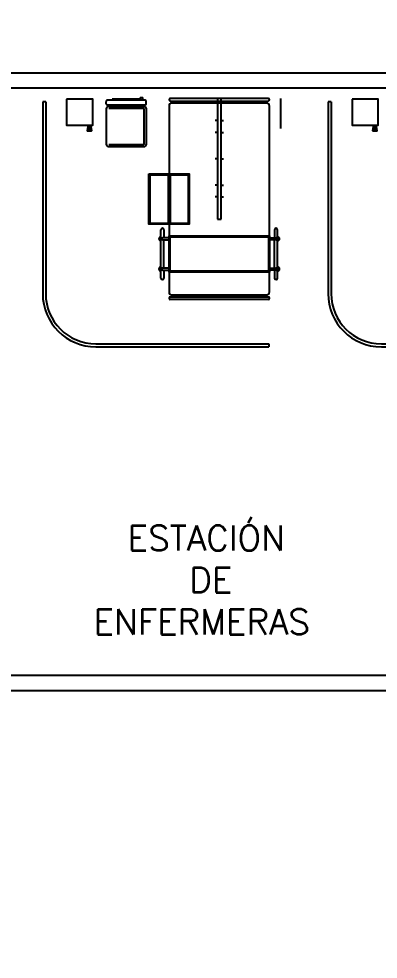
# Model space of a CAD drawing. Header units: metres. Extents: x -39 to 21688, y -24 to 9022.
# Drawn here: x 170.13 to 173.7, y 47.62 to 56.99 of the extents above; entities that cross this region are included whole.
import ezdxf

# ---------------------------------------------------------------- set-up
doc = ezdxf.new("R2010")
doc.units = ezdxf.units.M
doc.header["$MEASUREMENT"] = 0
for name, color, linetype in [('AN-TEXTO', 3, 'Continuous'), ('AR-MOBILIRIO', 1, 'Continuous'), ('AR-MUROS', 6, 'Continuous'), ('AR-PUERTAS', 2, 'Continuous')]:
    doc.layers.add(name, color=color, linetype=linetype)
doc.styles.add('REGULAR-2.5', font='romans.shx', dxfattribs={"height": 2.5})

# ---------------------------------------------------------------- blocks, each defined once
blk = doc.blocks.new('AR-CAMILLA 2')
at = {"layer": 'AR-MOBILIRIO'}
for p, q in [((-0.1098, 0.3187, 0), (-0.4098, 0.3187, 0)), ((1.3773, 0.2874, 0), (0.8973, 0.2874, 0)), ((-0.4098, 0.1949, 0), (-0.4098, -0.7801, 0)), ((-0.3848, -0.7801, 0), (-0.3848, 0.1949, 0)), ((1.5152, 0.2074, 0), (-0.3348, 0.2074, 0)), ((0.8973, 0.2574, 0), (0.9773, 0.2574, 0)), ((0.9573, -0.7926, 0), (0.9573, 0.2074, 0)), ((0.9573, 0.2074, 0), (1.3173, 0.2074, 0)), ((0.9673, -0.7826, 0), (0.9673, 0.1974, 0)), ((0.9673, 0.1974, 0), (1.3073, 0.1974, 0)), ((0.9773, 0.2074, 0), (0.9773, 0.2704, 0)), ((0.9973, 0.2704, 0), (0.9973, 0.2074, 0)), ((1.2773, 0.2574, 0), (0.9973, 0.2574, 0)), ((1.2773, 0.2074, 0), (1.2773, 0.2704, 0)), ((1.2973, 0.2704, 0), (1.2973, 0.2074, 0)), ((1.2973, 0.2574, 0), (1.3773, 0.2574, 0)), ((1.3073, 0.1974, 0), (1.3073, -0.7826, 0)), ((1.3173, 0.2074, 0), (1.3173, -0.7926, 0)), ((1.5652, -0.7801, 0), (1.5652, 0.1949, 0)), ((1.5902, 0.1949, 0), (1.5902, -0.7801, 0)), ((2.032, -1.5202, 0), (2.032, 0.1998, 0)), ((2.032, 0.1998, 0), (2.062, 0.1998, 0)), ((2.062, -1.5202, 0), (2.062, 0.1998, 0)), ((-0.3848, 0.1574, 0), (-0.3648, 0.1574, 0)), ((-0.3648, 0.1774, 0), (-0.3648, -0.7626, 0)), ((1.5452, -0.7626, 0), (1.5452, 0.1774, 0)), ((1.5652, 0.1574, 0), (1.5452, 0.1574, 0)), ((0.7902, -0.2751, 0), (-0.4098, -0.2751, 0)), ((-0.4098, -0.2751, 0), (-0.4098, -0.3101, 0)), ((-0.1895, -0.2751, 0), (-0.1895, -0.2519, 0)), ((-0.0726, -0.2751, 0), (-0.0726, -0.2519, 0)), ((0.1902, -0.2751, 0), (0.1902, -0.2519, 0)), ((0.453, -0.2751, 0), (0.453, -0.2519, 0)), ((0.57, -0.2751, 0), (0.57, -0.2519, 0)), ((0.7902, -0.3101, 0), (0.7902, -0.2751, 0)), ((-0.4098, -0.3101, 0), (0.7902, -0.3101, 0)), ((-0.1895, -0.3101, 0), (-0.1895, -0.3332, 0)), ((-0.0726, -0.3101, 0), (-0.0726, -0.3332, 0)), ((0.1902, -0.3101, 0), (0.1902, -0.3332, 0)), ((0.453, -0.3101, 0), (0.453, -0.3332, 0)), ((0.57, -0.3101, 0), (0.57, -0.3332, 0)), ((0.3502, -0.6026, 0), (0.8302, -0.6026, 0)), ((0.3502, -0.7826, 0), (0.3502, -0.6026, 0)), ((0.8302, -0.7826, 0), (0.8302, -0.6026, 0)), ((-0.3848, -0.7426, 0), (-0.3648, -0.7426, 0)), ((1.5652, -0.7426, 0), (1.5452, -0.7426, 0)), ((-0.3348, -0.7926, 0), (1.5152, -0.7926, 0)), ((0.3402, -0.7926, 0), (0.8402, -0.7926, 0)), ((0.3502, -0.7826, 0), (0.8302, -0.7826, 0)), ((0.3502, -0.8026, 0), (0.8302, -0.8026, 0)), ((0.3502, -0.9826, 0), (0.3502, -0.8026, 0)), ((0.8302, -0.9826, 0), (0.8302, -0.8026, 0)), ((1.3173, -0.7926, 0), (0.9573, -0.7926, 0)), ((1.3073, -0.7826, 0), (0.9673, -0.7826, 0)), ((0.9773, -0.7926, 0), (0.9773, -0.8556, 0)), ((0.9973, -0.8556, 0), (0.9973, -0.7926, 0)), ((1.2773, -0.7926, 0), (1.2773, -0.8556, 0)), ((1.2973, -0.8556, 0), (1.2973, -0.7926, 0)), ((0.8973, -0.8426, 0), (0.9773, -0.8426, 0)), ((1.3773, -0.8726, 0), (0.8973, -0.8726, 0)), ((1.2773, -0.8426, 0), (0.9973, -0.8426, 0)), ((1.2973, -0.8426, 0), (1.3773, -0.8426, 0)), ((0.3502, -0.9826, 0), (0.8302, -0.9826, 0)), ((-0.4191, -1.0806, 0), (-0.4191, -1.0545, 0)), ((-0.3942, -1.0545, 0), (-0.4191, -1.0545, 0)), ((-0.4191, -1.0806, 0), (-0.3942, -1.0806, 0)), ((-0.4066, -1.3578, 0), (-0.4066, -1.0806, 0)), ((-0.3313, -1.0545, 0), (-0.3455, -1.0545, 0)), ((-0.3455, -1.0806, 0), (-0.3313, -1.0806, 0)), ((-0.3092, -1.0424, 0), (-0.3092, -1.3924, 0)), ((0.0437, -1.0395, 0), (-0.3063, -1.0395, 0)), ((-0.1344, -1.582, 0), (-0.1444, -1.582, 0)), ((-0.1444, -1.8124, 0), (-0.1444, -1.584, 0)), ((-0.1344, -1.587, 0), (-0.1444, -1.587, 0)), ((-0.1189, -1.5998, 0), (-0.1189, -1.5693, 0)), ((-0.1139, -1.6008, 0), (-0.1139, -1.5683, 0)), ((-0.1089, -1.6017, 0), (-0.1089, -1.5674, 0)), ((-0.1039, -1.6027, 0), (-0.1039, -1.5664, 0)), ((-0.0989, -1.6036, 0), (-0.0989, -1.5655, 0)), ((-0.0939, -1.6046, 0), (-0.0939, -1.5645, 0)), ((-0.0889, -1.6051, 0), (-0.0889, -1.564, 0)), ((-0.378, -2.0202, 0), (1.532, -2.0202, 0)), ((-0.378, -2.0202, 0), (-0.378, -2.0502, 0)), ((-0.378, -2.0502, 0), (1.532, -2.0502, 0))]:
    blk.add_line(p, q, dxfattribs=at)
at = {"layer": 'AR-MOBILIRIO', "elevation": 0}
for points in [[(0.3402, -0.9926), (0.3402, -0.5926), (0.8402, -0.5926), (0.8402, -0.9926)], [(-0.4044, -1.8124), (-0.1444, -1.8124), (-0.1444, -1.5524), (-0.4044, -1.5524)]]:
    blk.add_lwpolyline(points, close=True, dxfattribs=at)
for points in [[(-0.3942, -1.0355), (-0.3942, -1.4057, 0.414214), (-0.3792, -1.4207), (-0.3605, -1.4207, 0.414214), (-0.3455, -1.4057), (-0.3455, -1.0355, 0.414214), (-0.3605, -1.0205), (-0.3792, -1.0205, 0.414214)], [(-0.3313, -1.0424), (-0.3313, -1.3924, 0.414214), (-0.3063, -1.4174), (0.0437, -1.4174, 0.414214), (0.0687, -1.3924), (0.0687, -1.0424, 0.414214), (0.0437, -1.0174), (-0.3063, -1.0174, 0.414214)], [(-0.1306, -1.5715), (-0.0913, -1.564, -0.487928), (-0.0851, -1.5689), (-0.0851, -1.6002, -0.487928), (-0.0913, -1.6051), (-0.1306, -1.5976, -0.344151), (-0.1344, -1.5927), (-0.1344, -1.5764, -0.344151)]]:
    blk.add_lwpolyline(points, format="xyb", close=True, dxfattribs=at)
blk.add_lwpolyline([(0.0466, -1.3924), (0.0466, -1.0424)], dxfattribs=at)
at = {"layer": 'AR-MOBILIRIO'}
for centre, radius, start, end in [((0.8973, 0.2724, 0), 0.015, 89.99999, 269.99999), ((0.9873, 0.2874, 0), 0.02, 359.99999, 179.99999), ((1.2873, 0.2874, 0), 0.02, 359.99999, 179.99999), ((1.3773, 0.2724, 0), 0.015, 269.99999, 89.99999), ((-0.3973, 0.1949, 0), 0.0125, 359.99999, 179.99999), ((-0.3348, 0.1774, 0), 0.03, 89.99999, 179.99999), ((0.9873, 0.2704, 0), 0.01, 359.99999, 179.99999), ((1.2873, 0.2704, 0), 0.01, 359.99999, 179.99999), ((1.5152, 0.1774, 0), 0.03, 359.99999, 89.99999), ((1.5777, 0.1949, 0), 0.0125, 359.99999, 179.99999), ((-0.3973, -0.7801, 0), 0.0125, 179.99999, 359.99999), ((-0.3348, -0.7626, 0), 0.03, 179.99999, 269.99999), ((1.5152, -0.7626, 0), 0.03, 269.99999, 359.99999), ((1.5777, -0.7801, 0), 0.0125, 179.99999, 359.99999), ((0.8973, -0.8576, 0), 0.015, 89.99999, 269.99999), ((0.9873, -0.8726, 0), 0.02, 179.99999, 359.99999), ((0.9873, -0.8556, 0), 0.01, 179.99999, 359.99999), ((1.2873, -0.8726, 0), 0.02, 179.99999, 359.99999), ((1.2873, -0.8556, 0), 0.01, 179.99999, 359.99999), ((1.3773, -0.8576, 0), 0.015, 269.99999, 89.99999), ((-0.3063, -1.0424, 0), 0.0029, 89.99999, 179.99999), ((0.0437, -1.0424, 0), 0.0029, 359.99999, 89.99999), ((1.532, -1.5202, 0), 0.5, 269.99999, 359.99999), ((1.532, -1.5202, 0), 0.53, 269.99999, 359.99999)]:
    blk.add_arc(centre, radius, start, end, dxfattribs=at)

msp = doc.modelspace()

# ---------------------------------------------------------------- linework, layer by layer
at = {"layer": 'AR-MUROS'}
for p, q in [((144.01989, 56.44698), (237.95949, 56.44698)), ((178.09378, 50.29698), (163.86989, 50.29698))]:
    msp.add_line(p, q, dxfattribs=at)
for points in [[(164.01989, 56.29698), (194.16766, 56.29698)], [(178.09378, 50.44698), (164.01989, 50.44698), (164.01989, 56.29698)]]:
    msp.add_lwpolyline(points, dxfattribs=at)
at = {"layer": 'AR-PUERTAS'}
msp.add_circle((164.88265, 27.62249), 40.08066, dxfattribs=at)

# ---------------------------------------------------------------- block references
at = {"layer": 'AR-MUROS', "rotation": 270}
for p in [(172.41411, 55.78216, 0), (175.25551, 55.78216, 0)]:
    msp.add_blockref('AR-CAMILLA 2', p, dxfattribs=at)

# ---------------------------------------------------------------- texts
at = {"layer": 'AN-TEXTO', "insert": (170.2568, 51.94168), "char_height": 0.25, "attachment_point": 1, "style": 'REGULAR-2.5'}
msp.add_mtext_dynamic_manual_height_columns('\\pi0.95301;ESTACIÓN\\P\\pi1.5661;DE\\P\\pi0.61372;ENFERMERAS', width=3.5369651, gutter_width=1.25, heights=[0], dxfattribs=at)

doc.saveas('drawing.dxf')
